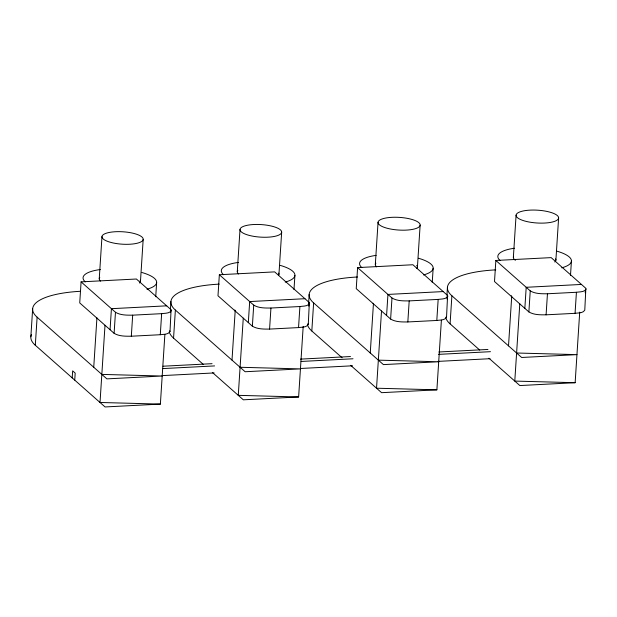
<?xml version="1.0" encoding="UTF-8"?>
<svg xmlns="http://www.w3.org/2000/svg" width="617" height="617" viewBox="0 0 617 617"><rect width="100%" height="100%" fill="white"/><g stroke="black" fill="none" stroke-linecap="round" stroke-linejoin="round"><path stroke-width="0.93" d="M30.85 336.774L32.662 308.701M164.878 334.453L160.374 404.096L105.067 406.95L35.3 345.25L37.12 317.177A73.747 22.173 3.7 0 1 80.079 291.309M72.204 377.889L72.659 370.871L75.189 373.108L74.734 380.126M81.089 281.861L79.732 302.916L114.106 333.319C119.189 336.404 125.56 336.242 131.321 336.219L160.289 334.722C163.42 334.183 168.372 334.73 170.014 331.476L171.079 309.734L136.396 279.015L81.089 281.861L115.472 312.264C120.546 315.349 126.917 315.187 132.678 315.164L161.646 313.667C164.785 313.127 169.737 313.675 171.379 310.42M99.252 278.722L101.975 236.612M93.738 367.246L96.915 318.117M105.006 325.275L100.016 402.477L160.374 404.096M110.065 329.74L111.422 308.685L166.729 305.831M114.106 333.319L115.472 312.264M131.321 336.219L132.678 315.164M140.46 281.475L143.183 239.365A20.646 6.209 3.7 0 0 112.749 231.938A20.646 6.209 3.7 0 0 111.808 242.658A20.646 6.209 3.7 0 0 143.183 239.365M155.731 296.723L156.641 282.555M160.289 334.722L161.646 313.667M170.439 309.055L170.924 301.566M170.585 312.279L170.77 309.41M203.217 364.346L173.562 338.124L175.375 310.05A73.747 22.173 3.7 0 1 219.228 284.128M219.351 274.735L217.986 295.79L252.368 326.185C257.443 329.277 263.814 329.116 269.575 329.085L298.543 327.588C301.682 327.049 306.634 327.604 308.276 324.349L309.341 302.608L274.65 271.881L219.351 274.735L253.726 305.13C258.808 308.222 265.179 308.06 270.94 308.03L299.908 306.533C303.04 305.993 307.991 306.549 309.634 303.286M237.29 271.573L240.013 229.462M232 360.12L235.177 310.991M243.268 318.141L238.27 395.343L298.628 396.962L303.194 326.37M248.319 322.614L249.684 301.559L304.983 298.705M252.368 326.185L253.726 305.13M269.575 329.085L270.94 308.03M278.938 274.357L281.661 232.247A20.87 6.278 3.7 0 0 250.903 224.742A20.87 6.278 3.7 0 0 249.947 235.578A20.87 6.278 3.7 0 0 281.661 232.247M293.985 289.597L294.903 275.421M298.543 327.588L299.908 306.533M308.639 302.862L309.179 294.44M308.785 306.109L309.032 302.276M342.15 357.814L311.816 330.99L313.629 302.916A73.747 22.173 3.7 0 1 357.482 276.994M357.605 267.601L356.24 288.656L390.623 319.058C395.705 322.143 402.076 321.981 407.837 321.951L436.805 320.462C439.936 319.922 444.888 320.47 446.531 317.215L447.595 295.474L412.912 264.747L357.605 267.601L391.988 298.003C397.063 301.088 403.433 300.926 409.194 300.895L438.163 299.407C441.302 298.867 446.253 299.415 447.896 296.16M375.329 264.431L378.051 222.321M370.254 352.986L373.432 303.857M381.522 311.007L376.532 388.216L436.89 389.828L441.394 320.184M386.581 315.48L387.939 294.425L443.245 291.571M390.623 319.058L391.988 298.003M407.837 321.951L409.194 300.895M417.416 267.238L420.138 225.128A21.094 6.34 3.7 0 0 389.049 217.546A21.094 6.34 3.7 0 0 388.093 228.491A21.094 6.34 3.7 0 0 420.138 225.128M432.247 282.463L433.157 268.295M436.805 320.462L438.163 299.407M446.955 294.795L447.441 287.306M447.04 298.975L447.286 295.15M479.733 350.086L450.078 323.863L451.891 295.782A73.747 22.173 3.7 0 1 495.744 269.868M495.86 260.467L494.502 281.529L528.877 311.924C533.96 315.009 540.33 314.847 546.091 314.824L575.059 313.328C578.198 312.788 583.15 313.343 584.785 310.081L585.857 288.34L551.166 257.621L495.86 260.467L530.242 290.869C535.325 293.954 541.695 293.792 547.456 293.769L576.425 292.273C579.556 291.733 584.507 292.281 586.15 289.026M513.367 257.281L516.09 215.171M508.516 345.859L511.694 296.723M519.784 303.88L514.786 381.082L575.144 382.702L579.71 312.109M524.836 308.346L526.201 287.291L581.499 284.437M528.877 311.924L530.242 290.869M546.091 314.824L547.456 293.769M555.894 260.127L558.616 218.009A21.31 6.409 3.7 0 0 527.203 210.351A21.31 6.409 3.7 0 0 526.232 221.41A21.31 6.409 3.7 0 0 558.616 218.009M570.501 275.329L571.419 261.161M575.059 313.328L576.425 292.273M585.232 292.805L585.363 290.885M163.027 366.213L212.047 363.683M300.487 359.117L350.479 356.541M438.918 351.975L487.947 349.453M162.664 368.596L214.577 365.92M301.096 361.454L353.009 358.778M438.564 354.366L490.469 351.682M162.217 375.614L214.122 372.938M300.641 368.472L352.554 365.796M438.109 361.385L490.021 358.701M298.628 396.962L243.329 399.816L212.402 372.467M436.89 389.828L381.584 392.682L350.657 365.333M575.144 382.702L519.846 385.556L488.919 358.207M516.606 353.009L576.964 354.628L521.658 357.482L451.891 295.782M378.344 360.143L438.702 361.755L383.404 364.608L313.629 302.916M240.09 367.269L300.448 368.889L245.142 371.743L175.375 310.05M101.828 374.403L162.186 376.023L106.888 378.877L37.12 317.177M446.238 316.529L446.531 317.215M307.976 323.663L308.276 324.349M169.721 330.789L170.014 331.476M450.078 323.863A73.747 22.173 3.7 0 1 445.79 317.57M511.848 297.001A14.746 4.435 3.7 0 1 511.362 295.705M556.642 251.096A36.873 11.091 3.7 0 1 561.732 267.817M500.063 260.49A36.873 11.091 3.7 0 1 514.416 248.235M311.816 330.99A73.747 22.173 3.7 0 1 307.528 324.704M373.594 304.127A14.746 4.435 3.7 0 1 373.131 303.279M418.388 258.23A36.873 11.091 3.7 0 1 423.47 274.943M361.809 267.616A36.873 11.091 3.7 0 1 376.154 255.361M173.562 338.124A73.747 22.173 3.7 0 1 169.274 331.83M235.332 311.261A14.746 4.435 3.7 0 1 234.846 309.973M280.126 265.356A36.873 11.091 3.7 0 1 285.216 282.077M223.547 274.75A36.873 11.091 3.7 0 1 238.64 262.395M140.175 280.257A20.646 6.209 3.7 0 1 139.589 283.049M100.502 281.097A20.646 6.209 3.7 0 1 99.777 277.511M141.871 272.49A36.873 11.091 3.7 0 1 146.954 289.203M85.293 281.884A36.873 11.091 3.7 0 1 100.386 269.529M35.3 345.25A73.747 22.173 3.7 0 1 31.413 334.591M97.077 318.395A14.746 4.435 3.7 0 1 96.614 317.539M278.653 273.123A20.87 6.278 3.7 0 1 278.398 275.583M238.548 273.979A20.87 6.278 3.7 0 1 237.823 270.346M555.601 258.862A21.31 6.409 3.7 0 1 554.745 261.978M515.388 260.312A21.31 6.409 3.7 0 1 513.529 256.649M416.714 265.395A21.094 6.34 3.7 0 1 416.876 268.48M376.601 266.853A21.094 6.34 3.7 0 1 375.869 263.189"/></g></svg>
